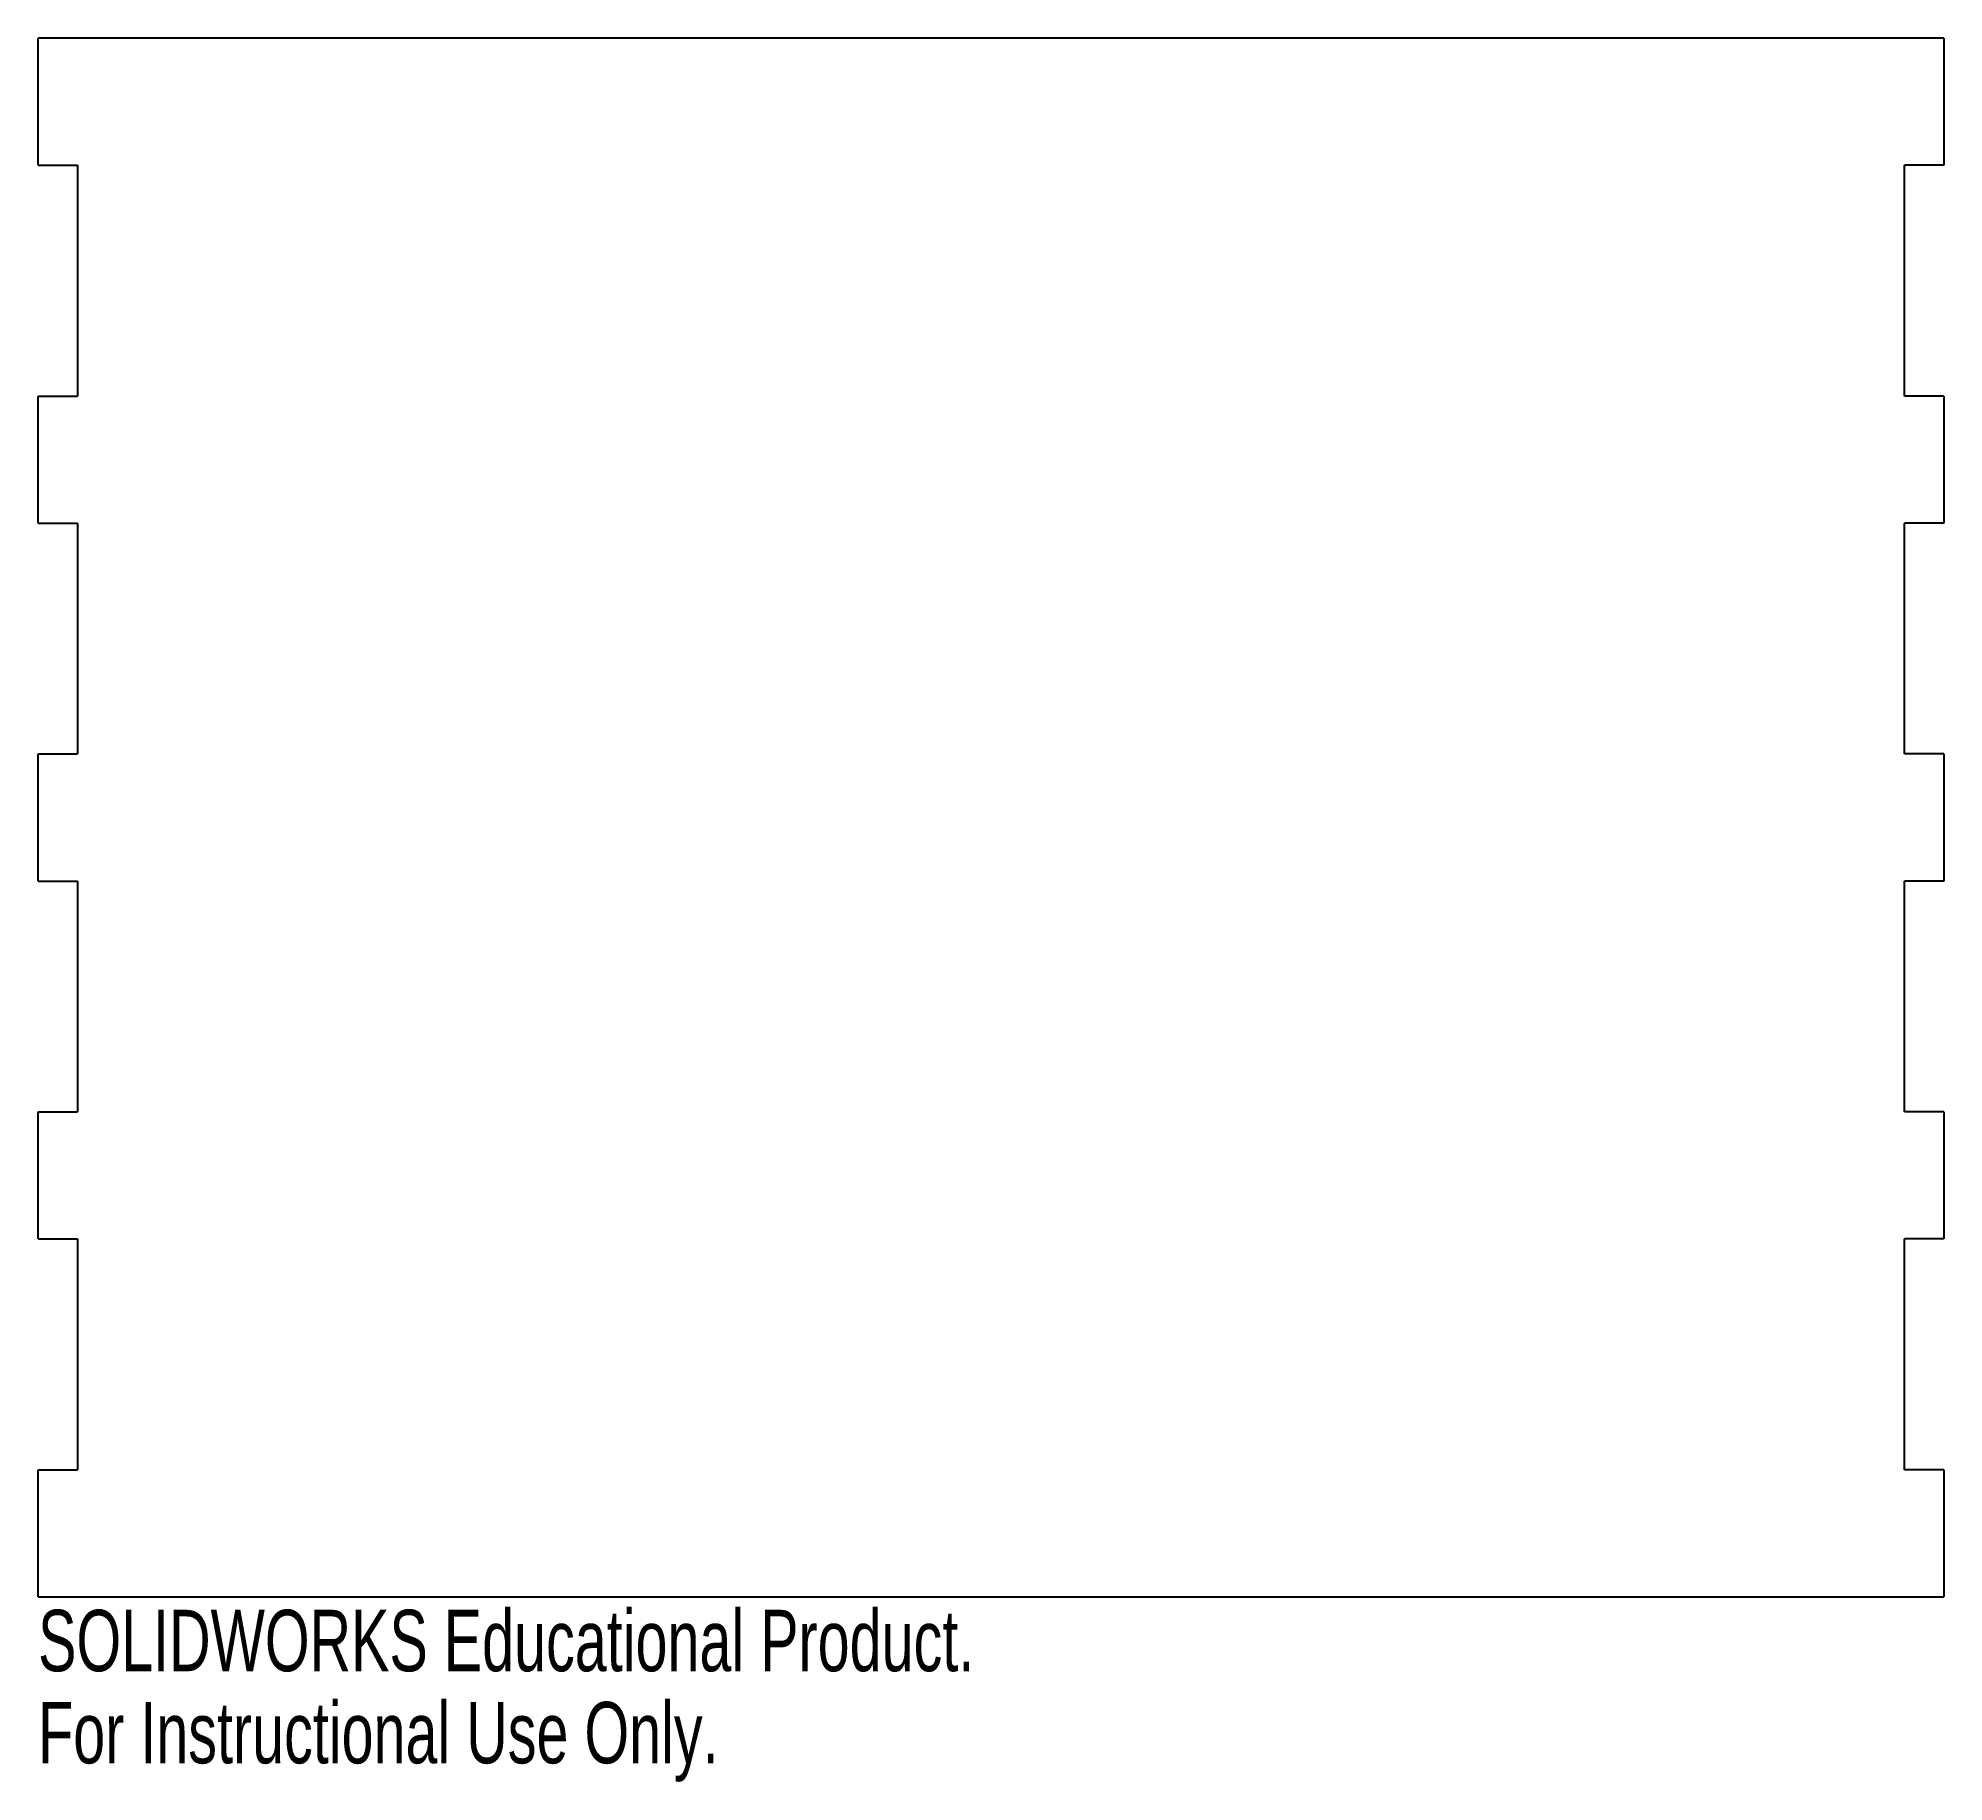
# Model space of a CAD drawing. Header units: millimetres. Extents: x 0 to 150, y -20 to 117.
import ezdxf

# ---------------------------------------------------------------- set-up
doc = ezdxf.new("R2010")
doc.units = ezdxf.units.MM
doc.styles.add('SLDTEXTSTYLE0', font='TXT', dxfattribs={"width": 0.7})

msp = doc.modelspace()

# ---------------------------------------------------------------- linework, layer by layer
at = {"color": 7, "linetype": 'Continuous', "lineweight": 25}
for p, q in [((150, 116.85), (0, 116.85)), ((0, 106.85), (0, 116.85)), ((150, 116.85), (150, 106.85)), ((0, 106.85), (3.1, 106.85)), ((3.1, 106.85), (3.1, 88.68)), ((146.89, 88.68), (146.89, 106.85)), ((150, 106.85), (146.89, 106.85)), ((0, 88.68), (3.1, 88.68)), ((0, 78.68), (0, 88.68)), ((150, 88.68), (146.89, 88.68)), ((150, 88.68), (150, 78.68)), ((0, 78.68), (3.1, 78.68)), ((3.1, 78.68), (3.1, 60.51)), ((146.89, 60.51), (146.89, 78.68)), ((150, 78.68), (146.89, 78.68)), ((0, 60.51), (3.1, 60.51)), ((0, 50.51), (0, 60.51)), ((150, 60.51), (146.89, 60.51)), ((150, 60.51), (150, 50.51)), ((0, 50.51), (3.1, 50.51)), ((3.1, 50.51), (3.1, 32.34)), ((146.89, 32.34), (146.89, 50.51)), ((150, 50.51), (146.89, 50.51)), ((0, 32.34), (3.1, 32.34)), ((0, 22.34), (0, 32.34)), ((150, 32.34), (146.89, 32.34)), ((150, 32.34), (150, 22.34)), ((0, 22.34), (3.1, 22.34)), ((3.1, 22.34), (3.1, 4.17)), ((146.89, 4.17), (146.89, 22.34)), ((150, 22.34), (146.89, 22.34)), ((0, 4.17), (3.1, 4.17)), ((0, -5.83), (0, 4.17)), ((150, 4.17), (146.89, 4.17)), ((150, 4.17), (150, -5.83)), ((0, -5.83), (150, -5.83))]:
    msp.add_line(p, q, dxfattribs=at)

# ---------------------------------------------------------------- texts
at = {"color": 7, "linetype": 'Continuous', "char_height": 4.8336, "attachment_point": 1, "style": 'SLDTEXTSTYLE0'}
for s, insert in [('SOLIDWORKS Educational Product.', (0, -6.85)), ('For Instructional Use Only.', (0, -14.1))]:
    msp.add_mtext(s, dxfattribs=dict(at, insert=insert))

doc.saveas('drawing.dxf')
